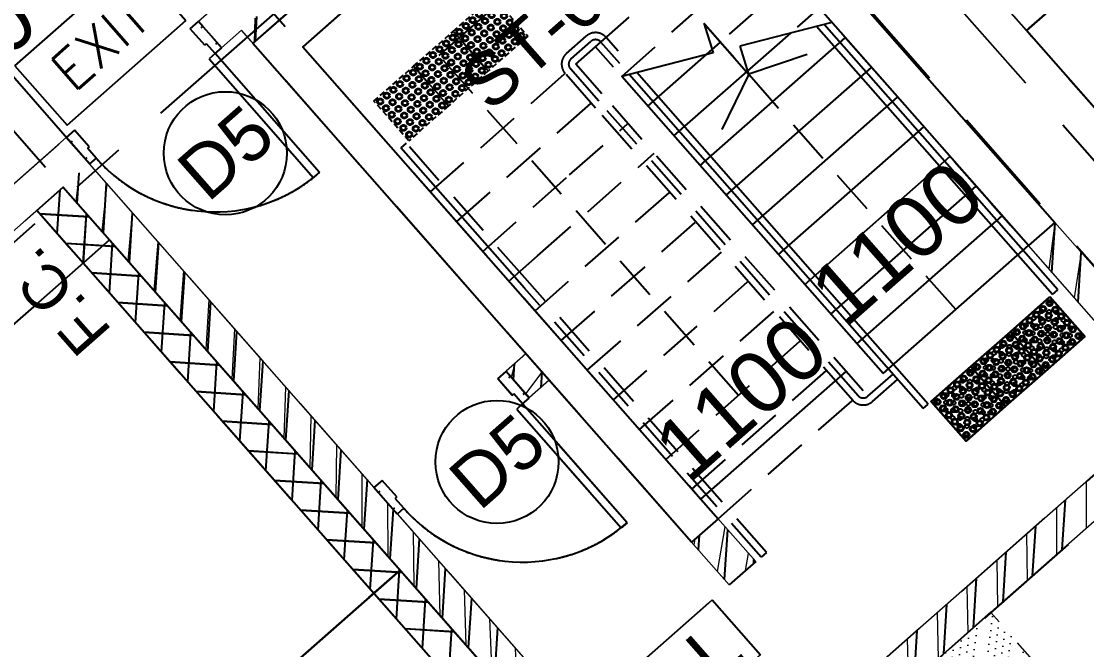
# Model space of a CAD drawing. Header units: millimetres. Extents: x 833946797 to 834440930, y 817746008 to 818399503.
# Drawn here: x 834329343 to 834335400, y 817975097 to 817978670 of the extents above; entities that cross this region are included whole.
import ezdxf
from ezdxf.enums import TextEntityAlignment as Align

# ---------------------------------------------------------------- set-up
doc = ezdxf.new("R2010")
doc.units = ezdxf.units.MM
doc.header["$LTSCALE"] = 100
for name, pattern in [('Grid Line', [22.225, 12.7, -3.175, 3.175, -3.175]), ('Hidden', [9.525, 6.35, -3.175]), ('HIDDEN2', [4.7625, 3.175, -1.5875]), ('HIDDENX2', [19.05, 12.7, -6.35])]:
    doc.linetypes.add(name, pattern=pattern)
for name, color, linetype in [('+C-160', 160, 'Hidden'), ('000-Tactile-l', 8, 'Continuous'), ('A-COLS', 3, 'Continuous'), ('DLN020__', 6, 'Continuous'), ('DLN030_2', 1, 'Continuous'), ('DLN0401_', 7, 'Continuous'), ('DLN0403__Room Name', 7, 'Continuous'), ('DLN060__', 7, 'Continuous'), ('DLN240__', 1, 'Continuous'), ('DLN325__', 7, 'Continuous'), ('DLN580__', 4, 'Continuous'), ('DLN660', 1, 'Continuous'), ('DLN810__', 1, 'Continuous'), ('FITDOOR', 7, 'Continuous')]:
    doc.layers.add(name, color=color, linetype=linetype)
doc.layers.add('000-helpline', color=30, linetype='Continuous', lineweight=30, plot=False)
for name, color, linetype, lineweight in [('A-DOOR', 6, 'Continuous', 9), ('A-WALL', 7, 'Continuous', 9), ('A030_1', 1, 'Continuous', 13)]:
    doc.layers.add(name, color=color, linetype=linetype, lineweight=lineweight)
doc.styles.add('3B50A-DLN-ARC-DWG-1002-P00-LB02$0$Standard', font='swiss.ttf')
doc.styles.add('romans', font='romans.shx')
doc.styles.get("Standard").update_dxf_attribs({"font": 'swiss.ttf'})
doc.styles.add('Swis721tBT', font='swissl.ttf')
doc.dimstyles.new('INTDIM350', dxfattribs={"dimtxt": 350, "dimasz": 200, "dimexe": 100, "dimexo": 150, "dimgap": 100, "dimtad": 1, "dimdec": 0, "dimzin": 9, "dimdsep": 46, "dimtxsty": 'Swis721tBT', "dimblk": 'OPEN30', "dimcen": -125, "dimclrd": 256, "dimclre": 256, "dimclrt": 2, "dimaunit": 1, "dimadec": 1, "dimazin": 0, "dimtfac": 0.444444, "dimtdec": 0, "dimtix": 1, "dimtmove": 2, "dimatfit": 3, "dimldrblk": 'OPEN30', "dimfxl": 0, "dimtolj": 1, "dimlwd": -1, "dimlwe": -1, "dimarcsym": 0})
pattern_1 = [(86.350195828, (-1e-07, 1e-07), (-158.428018635, 10.105711821), [])]

# ---------------------------------------------------------------- blocks, each defined once
blk = doc.blocks.new('DLN_Parking - Parking - 2500 x 5000 _WL_-1233168-Car Park_B2_F')
at = {"layer": 'DLN660'}
for p, q in [((0, 0), (0, 5000)), ((0, 5000), (2500, 5000)), ((2500, 5000), (2500, 0)), ((2500, 0), (0, 0))]:
    blk.add_line(p, q, dxfattribs=at)
blk = doc.blocks.new('DLN_Parking - Parking - 1000 x 2400 _WL_-1733303-Car Park_B2_F')
at = {"layer": 'DLN660'}
for p, q in [((1000, 0), (0, 0)), ((0, 0), (0, -2400)), ((1000, -2400), (1000, 0)), ((0, -2400), (1000, -2400))]:
    blk.add_line(p, q, dxfattribs=at)
blk = doc.blocks.new('DR1CD')
at = {"layer": 'FITDOOR'}
for p, q in [((0, 1), (45, 1)), ((0, 1), (0, 0)), ((45, 0), (45, 1)), ((0, 0), (45, 0))]:
    blk.add_line(p, q, dxfattribs=at)
blk = doc.blocks.new('DR1CM')
at = {"layer": 'FITDOOR', "color": 6}
blk.add_arc((0, 0), 1, 0, 90, dxfattribs=at)
blk = doc.blocks.new('DLN-Single Door - Opening 2 - 950 x2138 _WH_-1922936-Car Park_B2_F')
at = {"layer": 'A-WALL', "lineweight": 25}
for p, q in [((-500, -100), (-500, 100)), ((500, -100), (500, 100))]:
    blk.add_line(p, q, dxfattribs=at)
at = {"layer": 'FITDOOR'}
for p, q in [((-437.5, 100), (-500, 100)), ((-500, 62.5), (-500, 100)), ((-488, 62.5), (-500, 62.5)), ((-437.5, -25), (-437.5, 100)), ((437.5, 100), (500, 100)), ((437.5, -25), (437.5, 100)), ((488, 62.5), (500, 62.5)), ((500, 62.5), (500, 100)), ((-450, -100), (-450, -25)), ((-437.5, -25), (-450, -25)), ((437.5, -25), (450, -25)), ((450, -100), (450, -25)), ((-500, -100), (-500, -62.5)), ((-488, -62.5), (-500, -62.5)), ((-450, -100), (-500, -100)), ((450, -100), (500, -100)), ((488, -62.5), (500, -62.5)), ((500, -100), (500, -62.5))]:
    blk.add_line(p, q, dxfattribs=at)
at = {"layer": 'DLN325__', "extrusion": (0, 0, -1), "yscale": 899.9999999999994, "zscale": -0.9999999999999993, "rotation": 179.9999999980843}
blk.add_blockref('DR1CD', (450, -100), dxfattribs=at)
at = {"layer": 'DLN325__', "extrusion": (0, 0, -1), "xscale": 899.9999999999986, "yscale": 899.9999999999986, "zscale": -899.9999999999986, "rotation": 179.9999999980843}
blk.add_blockref('DR1CM', (450, -100), dxfattribs=at)
blk = doc.blocks.new('DLN-Single Door - Opening 5 -  950 x 2025 _WH_-1665005-Car Park_B2_F')
at = {"layer": 'A-DOOR', "rotation": 359.9999999999991}
blk.add_blockref('DLN-Single Door - Opening 2 - 950 x2138 _WH_-1922936-Car Park_B2_F', (5, 0), dxfattribs=at)
blk = doc.blocks.new('FSEX')
at = {"layer": 'DLN580__'}
for p, q in [((0, 0.5), (0, 0)), ((0, 0.5), (1, 0.5)), ((1, 0.5), (1, 0)), ((0, 0), (1, 0))]:
    blk.add_line(p, q, dxfattribs=at)
at = {"layer": 'DLN580__', "style": 'romans'}
blk.add_text('EXIT', height=0.25, dxfattribs=at).set_placement((0.5, 0.25), align=Align.MIDDLE)
blk = doc.blocks.new('*D116')
at = {"layer": 'Defpoints', "color": 0}
for p in [(834334031.9, 817976679.9), (834334129.8, 817976568.6), (834333304.3, 817975841.5, 0)]:
    blk.add_point(p, dxfattribs=at)
at = {"layer": 'DLN030_2', "linetype": 'Continuous'}
for p, q in [((834334030.7, 817976681.2), (834333965.8, 817976754.9)), ((834333206.1, 817975953.1), (834334031.9, 817976679.9)), ((834333205.2, 817975954.1), (834333140, 817976028.2))]:
    blk.add_line(p, q, dxfattribs=at)
at = {"layer": 'DLN030_2', "color": 2, "insert": (834333434.1, 817976526.6), "char_height": 350, "attachment_point": 5, "rotation": 41.3502, "style": 'Swis721tBT'}
blk.add_mtext('\\A1;1100', dxfattribs=at)
blk = doc.blocks.new('_Open30')
at = {"color": 0, "linetype": 'ByBlock', "lineweight": -2}
for p, q in [((-1, 0.268), (0, 0)), ((0, 0), (-1, -0.268)), ((0, 0), (-1, 0))]:
    blk.add_line(p, q, dxfattribs=at)
blk = doc.blocks.new('*D117')
at = {"layer": 'Defpoints', "color": 0}
for p in [(834334920.2, 817977563.8), (834335068.7, 817977395), (834334242.7, 817976667.9)]:
    blk.add_point(p, dxfattribs=at)
at = {"layer": 'DLN030_2', "linetype": 'Continuous'}
for p, q in [((834334969.6, 817977507.6), (834334854.1, 817977638.9)), ((834334094.1, 817976836.8), (834334920.2, 817977563.8)), ((834334143.6, 817976780.5), (834334028, 817976911.9))]:
    blk.add_line(p, q, dxfattribs=at)
at = {"layer": 'DLN030_2', "color": 2, "insert": (834334322.2, 817977410.4), "char_height": 350, "attachment_point": 5, "rotation": 41.3502, "style": 'Swis721tBT'}
blk.add_mtext('\\A1;1100', dxfattribs=at)
blk = doc.blocks.new('hazard warning tactile')
at = {"layer": '000-helpline', "ltscale": 0.015}
blk.add_lwpolyline([(0, 0), (225.2, 198.2), (423.4, -27), (198.2, -225.2)], close=True, dxfattribs=at)
at = {"layer": '000-Tactile-l', "ltscale": 0.015}
for centre, radius in [((185.4, 129.9), 17.5), ((185.4, 129.9), 12.5), ((223, 162.9), 17.5), ((223, 162.9), 12.5), ((256, 125.4), 17.5), ((256, 125.4), 12.5), ((110.4, 63.8), 17.5), ((110.4, 63.8), 12.5), ((147.9, 96.8), 17.5), ((147.9, 96.8), 12.5), ((180.9, 59.3), 17.5), ((180.9, 59.3), 12.5), ((218.5, 92.3), 17.5), ((218.5, 92.3), 12.5), ((251.5, 54.8), 17.5), ((251.5, 54.8), 12.5), ((289, 87.8), 17.5), ((289, 87.8), 12.5), ((322.1, 50.3), 17.5), ((322.1, 50.3), 12.5), ((35.3, -2.3), 17.5), ((35.3, -2.3), 12.5), ((72.8, 30.8), 17.5), ((72.8, 30.8), 12.5), ((105.9, -6.8), 17.5), ((105.9, -6.8), 12.5), ((143.4, 26.3), 17.5), ((143.4, 26.3), 12.5), ((176.4, -11.3), 17.5), ((176.4, -11.3), 12.5), ((214, 21.8), 17.5), ((214, 21.8), 12.5), ((247, -15.8), 17.5), ((284.5, 17.3), 17.5), ((284.5, 17.3), 12.5), ((355.1, 12.8), 17.5), ((355.1, 12.8), 12.5), ((68.3, -39.8), 17.5), ((68.3, -39.8), 12.5), ((101.4, -77.3), 17.5), ((138.9, -44.3), 17.5), ((138.9, -44.3), 12.5), ((209.5, -48.8), 17.5), ((209.5, -48.8), 12.5), ((247, -15.8), 12.5), ((280, -53.3), 17.5), ((280, -53.3), 12.5), ((317.6, -20.3), 17.5), ((317.6, -20.3), 12.5), ((350.6, -57.8), 17.5), ((350.6, -57.8), 12.5), ((388.1, -24.8), 17.5), ((388.1, -24.8), 12.5), ((101.4, -77.3), 12.5), ((134.4, -114.9), 17.5), ((134.4, -114.9), 12.5), ((171.9, -81.8), 17.5), ((171.9, -81.8), 12.5), ((205, -119.4), 17.5), ((205, -119.4), 12.5), ((242.5, -86.3), 17.5), ((242.5, -86.3), 12.5), ((275.5, -123.9), 17.5), ((275.5, -123.9), 12.5), ((313.1, -90.8), 17.5), ((313.1, -90.8), 12.5), ((167.4, -152.4), 17.5), ((167.4, -152.4), 12.5), ((200.4, -189.9), 17.5), ((200.4, -189.9), 12.5), ((238, -156.9), 17.5), ((238, -156.9), 12.5)]:
    blk.add_circle(centre, radius, dxfattribs=at)
blk = doc.blocks.new('hidden hazard tactile')
at = {"layer": '000-Tactile-l', "linetype": 'HIDDEN2', "ltscale": 0.1}
blk.add_lwpolyline([(300, 0), (0, 0), (0, 300), (300, 300)], close=True, dxfattribs=at)
for centre, radius in [((25, 275), 17.5), ((25, 225), 17.5), ((25, 275), 12.5), ((75, 275), 17.5), ((75, 225), 17.5), ((75, 275), 12.5), ((125, 275), 17.5), ((125, 225), 17.5), ((125, 275), 12.5), ((175, 275), 17.5), ((175, 225), 17.5), ((175, 275), 12.5), ((225, 275), 17.5), ((225, 225), 17.5), ((225, 275), 12.5), ((275, 275), 17.5), ((275, 225), 17.5), ((275, 275), 12.5), ((25, 175), 17.5), ((25, 225), 12.5), ((25, 175), 12.5), ((75, 175), 17.5), ((75, 225), 12.5), ((75, 175), 12.5), ((125, 175), 17.5), ((125, 225), 12.5), ((125, 175), 12.5), ((175, 175), 17.5), ((175, 225), 12.5), ((175, 175), 12.5), ((225, 175), 17.5), ((225, 225), 12.5), ((225, 175), 12.5), ((275, 175), 17.5), ((275, 225), 12.5), ((275, 175), 12.5), ((25, 125), 17.5), ((25, 125), 12.5), ((75, 125), 17.5), ((75, 125), 12.5), ((125, 125), 17.5), ((125, 125), 12.5), ((175, 125), 17.5), ((175, 125), 12.5), ((225, 125), 17.5), ((225, 125), 12.5), ((275, 125), 17.5), ((275, 125), 12.5), ((25, 75), 17.5), ((25, 75), 12.5), ((75, 75), 17.5), ((75, 75), 12.5), ((125, 75), 17.5), ((125, 75), 12.5), ((175, 75), 17.5), ((175, 75), 12.5), ((225, 75), 17.5), ((225, 75), 12.5), ((275, 75), 17.5), ((275, 75), 12.5), ((25, 25), 17.5), ((25, 25), 12.5), ((75, 25), 17.5), ((75, 25), 12.5), ((125, 25), 17.5), ((125, 25), 12.5), ((175, 25), 17.5), ((175, 25), 12.5), ((225, 25), 17.5), ((225, 25), 12.5), ((275, 25), 17.5), ((275, 25), 12.5)]:
    blk.add_circle(centre, radius, dxfattribs=at)
blk = doc.blocks.new('A$C029C5A43')
at = {"layer": '+C-160', "lineweight": 18}
for p, q in [((50571, 46365.7, -0.1), (55071, 46365.7, -0.1)), ((55071, 46365.7, -0.1), (55071, 46165.7, -0.1)), ((56008.5, 46365.7, -0.1), (58771, 46365.7, -0.1)), ((56071, 46165.7, -0.1), (56071, 46365.7, -0.1)), ((50771, 46165.7, 0.1), (54871, 46165.7, -0.1)), ((54871, 46165.7, 0), (54871, 37865.7, -0.1)), ((55071, 46165.7, -0.1), (55071, 46165.7, -0.1)), ((55071, 43715.7, 0), (55071, 46165.7, 0)), ((56071, 46165.7, -0.1), (56221, 46165.7, -0.1)), ((56221, 46165.7, -0.1), (56071, 46165.7, -0.1)), ((56220.4, 43715.7, 0), (56221, 46165.7, 0)), ((55071, 43715.7, 0), (55071, 43515.7, 0)), ((56070.4, 43515.7, 0), (56070.4, 43715.7, 0)), ((56220.4, 43715.7, 0), (56070.4, 43715.7, 0)), ((55071, 37665.7, -0.1), (55071, 43515.7, 0)), ((56220.4, 43515.7, 0), (56070.4, 43515.7, 0)), ((56220.4, 41966.1, 0.1), (56220.4, 42292.8, 0)), ((56420.5, 41966, 0.1), (56420.5, 42292.8, 0)), ((58771.5, 41065.7), (58771.5, 42290.3)), ((58971.4, 42290.3), (58971, 39565.7, -0.1))]:
    blk.add_line(p, q, dxfattribs=at)
at = {"layer": '+C-160', "lineweight": 25}
for p, q in [((55070.8, 46165.7, -0.1), (55071, 46365.7, -0.1)), ((56070.8, 46164.8, -0.1), (56071, 46364.8, -0.1)), ((55068.4, 43515.7, 0), (55068.6, 43715.7, 0)), ((56068.4, 43514.8, 0), (56068.6, 43714.8, 0))]:
    blk.add_line(p, q, dxfattribs=at)
at = {"layer": '+C-160'}
for p, q in [((55070.9, 46328.2, -0.1), (55071, 46365.7, -0.1)), ((55133.5, 46365.6, -0.1), (55071, 46365.7, -0.1)), ((55133.4, 46240.6, -0.1), (55133.5, 46365.6, -0.1)), ((56008.4, 46239.9, -0.1), (56008.5, 46364.9, -0.1)), ((56008.5, 46364.9, -0.1), (56071, 46364.8, -0.1)), ((56070.9, 46327.3, -0.1), (56071, 46364.8, -0.1)), ((55082.9, 46328.2, -0.1), (55070.9, 46328.2, -0.1)), ((56058.9, 46327.3, -0.1), (56070.9, 46327.3, -0.1)), ((55120.8, 46165.7, -0.1), (55120.9, 46240.7, -0.1)), ((55133.4, 46240.6, -0.1), (55120.9, 46240.7, -0.1)), ((56008.4, 46239.9, -0.1), (56020.9, 46239.9, -0.1)), ((56020.8, 46164.9, -0.1), (56020.9, 46239.9, -0.1)), ((54671, 45989.4), (54847.2, 46165.7)), ((54671, 46165.3), (54871, 46165.7)), ((54671.1, 38265.7), (54671, 46165.3)), ((54871, 46165), (54870.3, 46165.7)), ((54871, 46165.7), (54871, 38265.7)), ((54871, 46044.5), (54991.7, 46165.3)), ((55082.8, 46203.2, -0.1), (55070.8, 46203.2, -0.1)), ((55070.8, 46165.7, -0.1), (55070.8, 46203.2, -0.1)), ((55120.8, 46165.7, -0.1), (55070.8, 46165.7, -0.1)), ((55975.8, 46164.9, -0.1), (55975, 45264.9, -0.1)), ((56020.8, 46164.9, -0.1), (55975.8, 46164.9, -0.1)), ((56020, 45264.9, -0.1), (56020.8, 46164.9, -0.1)), ((56020.8, 46164.9, -0.1), (56070.8, 46164.8, -0.1)), ((56058.8, 46202.3, -0.1), (56070.8, 46202.3, -0.1)), ((56070.8, 46164.8, -0.1), (56070.8, 46202.3, -0.1)), ((56238.8, 46065.3), (56338.8, 46165.3)), ((54871, 45940.5), (54671, 46140.5)), ((56220.4, 46065.3, 0), (58771, 46065.7, 0)), ((56220.4, 42290.3, 0), (56220.4, 46065.3, 0)), ((54871, 45820), (55071, 46020)), ((54671, 45764.9), (54871, 45964.9)), ((54871, 45716), (54671, 45916)), ((56421, 45865.3, 0), (56420.5, 42290.3, 0)), ((58771, 45865.7, 0), (56421, 45865.3, 0)), ((58771.4, 42290.3), (58771, 45865.7)), ((58971.2, 45865.3), (58970.7, 42290.3)), ((49871, 45765.7), (54871, 45765.7)), ((54671, 45540.4), (54871, 45740.4)), ((54871, 45595.5), (55071, 45795.5)), ((54871, 45765.7), (54871, 43265.7)), ((54871, 45491.5), (54671, 45691.5)), ((54871, 45371), (55071, 45571)), ((54671, 45315.9), (54871, 45515.9)), ((54871, 45267), (54671, 45467)), ((54871, 45146.5), (55071, 45346.5)), ((54671, 45091.4), (54871, 45291.4)), ((56020, 45264.9, -0.1), (55975, 45264.9, -0.1)), ((54871, 45042.5), (54671, 45242.5)), ((54871, 44922), (55071, 45122)), ((54671, 44866.9), (54871, 45066.9)), ((54871, 44818), (54671, 45017.9)), ((54871, 44697.5), (55071, 44897.5)), ((54671, 44642.4), (54871, 44842.4)), ((54871, 44593.5), (54671, 44793.4)), ((54871, 44473), (55071, 44673)), ((54671, 44417.9), (54871, 44617.8)), ((54871, 44369), (54671, 44568.9)), ((54871, 44248.5), (55071, 44448.5)), ((54671, 44193.4), (54871, 44393.3)), ((54871, 44144.4), (54671, 44344.4)), ((54871, 44024), (55071, 44224)), ((54671, 43968.9), (54871, 44168.8)), ((59570.9, 43215.3), (59570.9, 44215.3)), ((54871, 43919.9), (54671, 44119.9)), ((54871, 43799.5), (55071, 43999.5)), ((54671, 43744.4), (54871, 43944.3)), ((54871, 43695.4), (54671, 43895.4)), ((54871, 43574.9), (55071, 43774.9)), ((54671, 43519.9), (54871, 43719.8)), ((55068.6, 43678.2, 0), (55068.6, 43715.7, 0)), ((55131.1, 43715.6, 0), (55068.6, 43715.7, 0)), ((55080.6, 43678.2, 0), (55068.6, 43678.2, 0)), ((55131, 43590.6, 0), (55131.1, 43715.6, 0)), ((56006, 43589.9, 0), (56006.1, 43714.9, 0)), ((56006.1, 43714.9, 0), (56068.6, 43714.8, 0)), ((56056.6, 43677.3, 0), (56068.6, 43677.3, 0)), ((56068.6, 43677.3, 0), (56068.6, 43714.8, 0)), ((56070.4, 43651.8), (56133.8, 43715.3)), ((54871, 43470.9), (54671, 43670.9)), ((55118.4, 43515.7, 0), (55118.5, 43590.7, 0)), ((55131, 43590.6, 0), (55118.5, 43590.7, 0)), ((56006, 43589.9, 0), (56018.5, 43589.9, 0)), ((56018.4, 43514.9, 0), (56018.5, 43589.9, 0)), ((56158.4, 43515.3), (56220.4, 43577.3)), ((54671, 43295.4), (54871, 43495.3)), ((54871, 43350.4), (55071, 43550.4)), ((55068.4, 43515.7, 0), (55068.5, 43553.2, 0)), ((55118.4, 43515.7, 0), (55068.4, 43515.7, 0)), ((55080.5, 43553.2, 0), (55068.5, 43553.2, 0)), ((55973.4, 43514.9, 0), (55972.6, 42614.9, 0)), ((56018.4, 43514.9, 0), (55973.4, 43514.9, 0)), ((56017.6, 42614.9, 0), (56018.4, 43514.9, 0)), ((56018.4, 43514.9, 0), (56068.4, 43514.8, 0)), ((56056.5, 43552.3, 0), (56068.5, 43552.3, 0)), ((56068.4, 43514.8, 0), (56068.5, 43552.3, 0)), ((54871, 43246.4), (54671, 43446.4)), ((54871, 43125.9), (55071, 43325.9)), ((49871, 43265.7), (54871, 43265.7)), ((54871, 43265.7), (49871, 43265.7)), ((54671, 43070.9), (54871, 43270.8)), ((54871, 43265.7), (54871, 40765.7)), ((54871, 43021.9), (54671, 43221.9)), ((61970.9, 43215.3), (59570.9, 43215.3)), ((59570.9, 42215.3), (59570.9, 43215.3)), ((59570.9, 43215.3), (61970.9, 43215.3)), ((54871, 42901.4), (55071, 43101.4)), ((54671, 42846.4), (54871, 43046.3)), ((54871, 42797.4), (54671, 42997.3)), ((54871, 42676.9), (55071, 42876.9)), ((54671, 42621.9), (54871, 42821.8)), ((54871, 42452.4), (55071, 42652.4)), ((56017.6, 42614.9, 0), (55972.6, 42614.9, 0)), ((58771.4, 42440.4), (58771.4, 42615.3)), ((56420.5, 42439.9), (56420.5, 42538.6)), ((56420.5, 42290.3, 0), (56220.4, 42290.3, 0)), ((56420.5, 42290.3, 0), (56220.4, 42290.3, 0)), ((56220.4, 42230.3), (56280, 42289.9)), ((58970.7, 42290.3), (58771.4, 42290.3)), ((58771.5, 42087.4), (58971.4, 42287.3)), ((56220.4, 42005.8), (56420.5, 42205.9)), ((58771.5, 41862.9), (58971.4, 42062.7)), ((56404.8, 41965.7), (56420.5, 41981.4)), ((57770.8, 41690.3), (57770.8, 41990.3)), ((57770.8, 41990.3), (58070.8, 41990.3)), ((58070.8, 41690.3), (58070.8, 41990.3)), ((58070.8, 41990.3), (58370.8, 41990.3)), ((58070.8, 41990.3), (58070.8, 41690.3)), ((58370.8, 41990.3), (58370.8, 41690.3)), ((58370.8, 41690.3), (58370.8, 41990.3)), ((58370.8, 41990.3), (58670.8, 41990.3)), ((58670.8, 41990.3), (58670.8, 41690.3)), ((55430.4, 41966.1), (56090.4, 41966.1)), ((56090.4, 41966.1), (56090.4, 41550.1)), ((56420.4, 41966.1, 0.1), (56220.4, 41966.1, 0.1)), ((58070.8, 41690.3), (57770.8, 41690.3)), ((58370.8, 41690.3), (58070.8, 41690.3)), ((58670.8, 41690.3), (58370.8, 41690.3)), ((58771.5, 41065.7), (56221, 41065.7)), ((56651.4, 40865.3), (56851.4, 41065.3)), ((56875.9, 40865.3), (57075.9, 41065.3)), ((57100.5, 40865.3), (57300.5, 41065.3)), ((57325, 40865.3), (57525, 41065.3)), ((57549.5, 40865.3), (57749.5, 41065.3)), ((57774, 40865.3), (57974, 41065.3)), ((58771.5, 40865.7), (56421, 40865.7, -0.1)), ((57071.7, 40865.6, 0), (57071.7, 40865.6, 0)), ((57183.7, 40858.5, 0), (57183.7, 40858.5, 0))]:
    blk.add_line(p, q, dxfattribs=at)
at = {"layer": '+C-160', "linetype": 'Hidden', "ltscale": 0.5}
blk.add_line((57233.9, 40865.7), (56421, 40865.7), dxfattribs=at)
at = {"layer": '+C-160'}
for centre in [(57800.8, 41960.3), (57830.8, 41930.3), (57860.8, 41960.3), (57890.8, 41930.3), (57920.8, 41960.3), (57950.8, 41930.3), (57980.8, 41960.3), (58010.8, 41930.3), (58040.8, 41960.3), (58100.8, 41960.3), (58130.8, 41930.3), (58160.8, 41960.3), (58190.8, 41930.3), (58220.8, 41960.3), (58250.8, 41930.3), (58280.8, 41960.3), (58310.8, 41930.3), (58340.8, 41960.3), (58400.8, 41960.3), (58430.8, 41930.3), (58460.8, 41960.3), (58490.8, 41930.3), (58520.8, 41960.3), (58550.8, 41930.3), (58580.8, 41960.3), (58610.8, 41930.3), (58640.8, 41960.3), (57800.8, 41900.3), (57830.8, 41870.3), (57860.8, 41900.3), (57890.8, 41870.3), (57920.8, 41900.3), (57950.8, 41870.3), (57980.8, 41900.3), (58010.8, 41870.3), (58040.8, 41900.3), (58100.8, 41900.3), (58130.8, 41870.3), (58160.8, 41900.3), (58190.8, 41870.3), (58220.8, 41900.3), (58250.8, 41870.3), (58280.8, 41900.3), (58310.8, 41870.3), (58340.8, 41900.3), (58400.8, 41900.3), (58430.8, 41870.3), (58460.8, 41900.3), (58490.8, 41870.3), (58520.8, 41900.3), (58550.8, 41870.3), (58580.8, 41900.3), (58610.8, 41870.3), (58640.8, 41900.3), (57800.8, 41840.3), (57830.8, 41810.3), (57860.8, 41840.3), (57890.8, 41810.3), (57920.8, 41840.3), (57950.8, 41810.3), (57980.8, 41840.3), (58010.8, 41810.3), (58040.8, 41840.3), (58100.8, 41840.3), (58130.8, 41810.3), (58160.8, 41840.3), (58190.8, 41810.3), (58220.8, 41840.3), (58250.8, 41810.3), (58280.8, 41840.3), (58310.8, 41810.3), (58340.8, 41840.3), (58400.8, 41840.3), (58430.8, 41810.3), (58460.8, 41840.3), (58490.8, 41810.3), (58520.8, 41840.3), (58550.8, 41810.3), (58580.8, 41840.3), (58610.8, 41810.3), (58640.8, 41840.3), (57800.8, 41780.3), (57830.8, 41750.3), (57860.8, 41780.3), (57890.8, 41750.3), (57920.8, 41780.3), (57950.8, 41750.3), (57980.8, 41780.3), (58010.8, 41750.3), (58040.8, 41780.3), (58100.8, 41780.3), (58130.8, 41750.3), (58160.8, 41780.3), (58190.8, 41750.3), (58220.8, 41780.3), (58250.8, 41750.3), (58280.8, 41780.3), (58310.8, 41750.3), (58340.8, 41780.3), (58400.8, 41780.3), (58430.8, 41750.3), (58460.8, 41780.3), (58490.8, 41750.3), (58520.8, 41780.3), (58550.8, 41750.3), (58580.8, 41780.3), (58610.8, 41750.3), (58640.8, 41780.3), (57800.8, 41720.3), (57860.8, 41720.3), (57920.8, 41720.3), (57980.8, 41720.3), (58040.8, 41720.3), (58100.8, 41720.3), (58160.8, 41720.3), (58220.8, 41720.3), (58280.8, 41720.3), (58340.8, 41720.3), (58400.8, 41720.3), (58460.8, 41720.3), (58520.8, 41720.3), (58580.8, 41720.3), (58640.8, 41720.3)]:
    blk.add_circle(centre, 11, dxfattribs=at)
for centre in [(56020.8, 46164.9, -0.1), (56018.4, 43514.9, 0)]:
    blk.add_arc(centre, 900, 179.94926, 269.94925, dxfattribs=at)
blk = doc.blocks.new('*D145')
at = {"layer": 'Defpoints', "color": 0}
for p in [(834328809.1, 817978602.7), (834329580, 817977726.8), (834326220.4, 817975036.6, -0.1)]:
    blk.add_point(p, dxfattribs=at)
at = {"layer": 'DLN030_2', "linetype": 'Continuous'}
for p, q in [((834329480.9, 817977839.4), (834328743, 817978677.8)), ((834325731.8, 817975894.5), (834328659, 817978470.6)), ((834326121.3, 817975149.2), (834325515.6, 817975837.4))]:
    blk.add_line(p, q, dxfattribs=at)
at = {"layer": 'DLN030_2', "xscale": 200, "yscale": 200, "zscale": 200}
for p, rotation in [((834328809.1, 817978602.7), 41.35019583601527), ((834325581.7, 817975762.4), 221.3501958360152)]:
    blk.add_blockref('_Open30', p, dxfattribs=dict(at, rotation=rotation))
at = {"layer": 'DLN030_2', "color": 2, "insert": (834327010.5, 817977392.6), "char_height": 350, "attachment_point": 5, "rotation": 41.3502, "style": 'Swis721tBT'}
blk.add_mtext('\\A1;4299', dxfattribs=at)
blk = doc.blocks.new('*D146')
at = {"layer": 'Defpoints', "color": 0}
for p in [(834328959.8, 817978735.3), (834329730.6, 817977859.4, -0.1), (834329580, 817977726.8)]:
    blk.add_point(p, dxfattribs=at)
at = {"layer": 'DLN030_2', "linetype": 'Continuous'}
for p, q in [((834329631.5, 817977972), (834328893.7, 817978810.4)), ((834328809.1, 817978602.7), (834328959.8, 817978735.3)), ((834329480.9, 817977839.4), (834328743, 817978677.8))]:
    blk.add_line(p, q, dxfattribs=at)
at = {"layer": 'DLN030_2', "color": 2, "insert": (834329041.2, 817978491), "char_height": 350, "attachment_point": 5, "rotation": 41.3502, "style": 'Swis721tBT'}
blk.add_mtext('\\A1;200', dxfattribs=at)
blk = doc.blocks.new('*D147')
at = {"layer": 'Defpoints', "color": 0}
for p in [(834329823.1, 817979495.1), (834330593.9, 817978619.2, -0.1), (834329730.6, 817977859.4, -0.1)]:
    blk.add_point(p, dxfattribs=at)
at = {"layer": 'DLN030_2', "linetype": 'Continuous'}
for p, q in [((834330494.8, 817978731.8), (834329757, 817979570.1)), ((834328959.8, 817978735.3), (834329823.1, 817979495.1)), ((834329631.5, 817977972), (834328893.7, 817978810.4))]:
    blk.add_line(p, q, dxfattribs=at)
at = {"layer": 'DLN030_2', "color": 2, "insert": (834329206.5, 817979325.3), "char_height": 350, "attachment_point": 5, "rotation": 41.3502, "style": 'Swis721tBT'}
blk.add_mtext('\\A1;1150', dxfattribs=at)
blk = doc.blocks.new('*D148')
at = {"layer": 'Defpoints', "color": 0}
for p in [(834329973.2, 817979627.2), (834330593.9, 817978619.2, -0.1), (834330942.5, 817978525.8, 0)]:
    blk.add_point(p, dxfattribs=at)
at = {"layer": 'DLN030_2', "linetype": 'Continuous'}
for p, q in [((834330843.4, 817978638.4), (834329907.1, 817979702.3)), ((834329823.1, 817979495.1), (834329973.2, 817979627.2)), ((834330494.8, 817978731.8), (834329757, 817979570.1))]:
    blk.add_line(p, q, dxfattribs=at)
at = {"layer": 'DLN030_2', "color": 2, "insert": (834330055.2, 817979375.1), "char_height": 350, "attachment_point": 5, "rotation": 41.3502, "style": 'Swis721tBT'}
blk.add_mtext('\\A1;200', dxfattribs=at)
blk = doc.blocks.new('*D149')
at = {"layer": 'Defpoints', "color": 0}
for p in [(834331896.9, 817981320.2), (834332866.2, 817980218.8), (834330942.5, 817978525.8, 0)]:
    blk.add_point(p, dxfattribs=at)
at = {"layer": 'DLN030_2', "linetype": 'Continuous'}
for p, q in [((834332767.1, 817980331.4), (834331830.8, 817981395.3)), ((834330123.3, 817979759.3), (834331746.7, 817981188.1)), ((834330843.4, 817978638.4), (834329907.1, 817979702.3))]:
    blk.add_line(p, q, dxfattribs=at)
at = {"layer": 'DLN030_2', "xscale": 200, "yscale": 200, "zscale": 200}
for p, rotation in [((834331896.9, 817981320.2), 41.35019583601527), ((834329973.2, 817979627.2), 221.3501958360152)]:
    blk.add_blockref('_Open30', p, dxfattribs=dict(at, rotation=rotation))
at = {"layer": 'DLN030_2', "color": 2, "insert": (834330750.1, 817980683.8), "char_height": 350, "attachment_point": 5, "rotation": 41.3502, "style": 'Swis721tBT'}
blk.add_mtext('\\A1;2563', dxfattribs=at)

msp = doc.modelspace()

# ---------------------------------------------------------------- hatches: boundary and pattern name
at = {"layer": 'A-WALL'}
h = msp.add_hatch(dxfattribs=at)
h.set_pattern_fill('ANSI31', scale=50)
h.set_pattern_definition(pattern_1)
edge = h.paths.add_edge_path()
edge.add_line((834373398.9, 817975260.5), (834373587.8, 817975426.8))
edge.add_line((834373587.8, 817975426.8), (834373233.3, 817980498))
edge.add_line((834373233.3, 817980498), (834338943.8, 818019460))
edge.add_arc((834332615.6, 818013879.7), 8437.1, 41.40656, 102.76311)
edge.add_line((834330751.7, 818022108.4), (834321993.3, 818032060.3))
edge.add_line((834321993.3, 818032060.3), (834277327.5, 817992751.1))
edge.add_line((834277327.5, 817992751.1), (834277459.6, 817992600.9))
edge.add_line((834277459.6, 817992600.9), (834321975.3, 818031778))
edge.add_line((834321975.3, 818031778), (834330680.7, 818021886.4))
edge.add_arc((834332615.6, 818013879.7), 8237.1, 41.40793, 103.58613, ccw=False)
edge.add_line((834338793.6, 818019327.9), (834373038.5, 817980416.6))
edge.add_line((834373038.5, 817980416.6), (834373398.9, 817975260.5))
h = msp.add_hatch(dxfattribs=at)
h.set_pattern_fill('ANSI31', scale=50)
h.set_pattern_definition(pattern_1)
h.paths.add_polyline_path([(834330660.3, 817978543.8), (834330810, 817978675.5), (834330743.9, 817978750.6), (834330594.2, 817978618.9)])
h = msp.add_hatch(dxfattribs=at)
h.set_pattern_fill('ANSI31', scale=50)
h.set_pattern_definition(pattern_1)
h.paths.add_polyline_path([(834332869.2, 817969298.1), (834333957.7, 817970256.1), (834334023.8, 817970181), (834334173.9, 817970313.1), (834334107.9, 817970388.2), (834335346.5, 817971478.3), (834329730.9, 817977859.1), (834329580.8, 817977727), (834335064.2, 817971496.3), (834332737.1, 817969448.2)])
h = msp.add_hatch(dxfattribs=at)
h.set_pattern_fill('ANSI31', scale=50)
h.set_pattern_definition(pattern_1)
h.paths.add_polyline_path([(834336209.8, 817972238), (834337073.1, 817972997.8), (834337139.2, 817972922.7), (834337289.3, 817973054.9), (834337091.1, 817973280.1), (834336227.8, 817972520.3), (834334245.8, 817974772.4), (834336010.4, 817976325.3), (834337001.4, 817975199.3), (834337751.6, 817975859.6), (834337817.7, 817975784.5), (834337967.8, 817975916.6), (834337769.6, 817976141.8), (834337018.9, 817975481.2), (834335219.3, 817977526.8), (834335069.2, 817977394.7), (834335878.2, 817976475.4), (834333963.6, 817974790.4)])
h = msp.add_hatch(dxfattribs=at)
h.set_pattern_fill('ANSI31', scale=50)
h.set_pattern_definition(pattern_1)
h.paths.add_polyline_path([(834332231.9, 817976530.1), (834332344.5, 817976629.2), (834332212.4, 817976779.3), (834332099.8, 817976680.2)])
h = msp.add_hatch(dxfattribs=at)
h.set_pattern_fill('ANSI31', scale=50)
h.set_pattern_definition(pattern_1)
h.paths.add_polyline_path([(834333368.3, 817975465.9), (834333518.5, 817975598.1), (834333304.3, 817975841.5), (834333154.1, 817975709.3)])
at = {"layer": 'A030_1'}
h = msp.add_hatch(dxfattribs=at)
h.set_pattern_fill('DOTS', color=8, scale=25, angle=41.3502)
h.set_pattern_definition([(82.700391656, (1453154.08, 238293.165), (-36.8445413802, 24.7255301419), [0, -39.6875])])
h.paths.add_polyline_path([(834334855.8, 817975309.7), (834334245.6, 817974772.7), (834335236.5, 817973646.6), (834335846.8, 817974183.7)])
h.paths.add_polyline_path([(834334863, 817974485.3), (834334752.2, 817974577.9, 2.320059), (834334678.6, 817974562.3), (834334950.1, 817974335.5), (834335135.3, 817974498.5), (834335406.7, 817974407), (834335451.6, 817974540), (834335402.6, 817974556.5), (834335374.2, 817974472.5), (834335115.5, 817974559.8), (834334949.1, 817974413.4), (834334908.9, 817974446.9), (834335024.1, 817974548.3), (834334985.1, 817974592.7)], flags=16)
h.paths.add_polyline_path([(834334870.4, 817974358.9), (834334833.2, 817974390, 1.527454), (834335238.1, 817974424.9), (834335162.5, 817974450.4, -1.744792)], flags=16)
at = {"layer": 'DLN060__'}
h = msp.add_hatch(dxfattribs=at)
h.set_pattern_fill('EARTH', color=251, scale=150, angle=45)
h.set_pattern_definition([(86.35019583, (1453154.1, 238293.2), (-889.9338409, 1011.2023827), [952.5, -952.5]), (86.35019583, (1452797.6, 238315.9), (-889.9338409, 1011.2023827), [952.5, -952.5]), (86.35019583, (1452441.2, 238338.6), (-889.9338409, 1011.2023827), [952.5, -952.5]), (176.35019583, (1452329.9, 238465), (-1011.2023827, -889.9338409), [952.5, -952.5]), (176.35019583, (1452352.65, 238821.5), (-1011.2023827, -889.9338409), [952.5, -952.5]), (176.35019583, (1452375.4, 239178), (-1011.2023827, -889.9338409), [952.5, -952.5])])
edge = h.paths.add_edge_path()
edge.add_line((834303001.7, 817954269.4), (834304578.4, 817955656.4))
edge.add_line((834304578.4, 817955656.4), (834331037.8, 817925591.5))
edge.add_line((834331037.8, 817925591.5), (834375206.5, 817964463.2))
edge.add_line((834375206.5, 817964463.2), (834374060.9, 817980844.8))
edge.add_line((834374060.9, 817980844.8), (834339581.5, 818020021.9))
edge.add_arc((834332615.9, 818013881.7), 9285.6, 41.39677, 99.60462)
edge.add_line((834331066.6, 818023037.1), (834322069.8, 818033259.9))
edge.add_line((834322069.8, 818033259.9), (834273725.6, 817990713.5))
edge.add_line((834273725.6, 817990713.5), (834304578.4, 817955656.4))
edge.add_line((834304578.4, 817955656.4), (834303001.7, 817954269.4))
edge.add_line((834303001.7, 817954269.4), (834270761.5, 817990902.8))
edge.add_line((834270761.5, 817990902.8), (834322258.6, 818036224.1))
edge.add_line((834322258.6, 818036224.1), (834331970.3, 818025189))
edge.add_arc((834332622.3, 818013717.3), 11490.2, 42.02614, 93.25305, ccw=False)
edge.add_line((834341157.7, 818021409.6), (834375550.8, 817982329.9))
edge.add_line((834375550.8, 817982329.9), (834377279, 817963489.7))
edge.add_line((834377279, 817963489.7), (834330848.8, 817922627.7))
edge.add_line((834330848.8, 817922627.7), (834303001.7, 817954269.4))
at = {"layer": 'DLN810__'}
h = msp.add_hatch(dxfattribs=at)
h.set_pattern_fill('ANSI37', color=256, scale=50)
h.set_pattern_definition([(86.3502, (834319897.64, 817945893.62), (-158.428, 10.1057), []), (176.3502, (834319897.64, 817945893.62), (-10.1057, -158.428), [])])
h.paths.add_polyline_path([(834329430.6, 817977594.8), (834329580.5, 817977727.3), (834334799.7, 817971796.9), (834334649.7, 817971664.8)])

# ---------------------------------------------------------------- linework, layer by layer
at = {"layer": 'A-COLS', "elevation": 0}
msp.add_lwpolyline([(834333304.1, 817975841.8), (834333153.8, 817975709.6), (834330659.8, 817978543.4), (834332574.2, 817980228.8), (834332706.4, 817980078.6), (834330942.5, 817978525.8), (834333304.1, 817975841.8), (834333153.8, 817975709.6)], dxfattribs=at)
at = {"layer": 'A-COLS'}
msp.add_lwpolyline([(834332706.4, 817980078.6), (834332856.9, 817980210.6), (834335218.4, 817977526.6), (834335068.8, 817977394.9)], close=True, dxfattribs=at)
at = {"layer": 'A-WALL', "lineweight": 18}
for p, q in [((834330302.3, 817978628.9, -0.1), (834332376, 817980454, -0.1)), ((834330481.3, 817978520.1, -0.1), (834330349.2, 817978670.2, -0.1)), ((834330481.3, 817978520.1, -0.1), (834330593.9, 817978619.2, -0.1)), ((834330593.9, 817978619.2, -0.1), (834330481.3, 817978520.1, -0.1)), ((834332212.1, 817976779.6, 0), (834330593.9, 817978619.2, 0)), ((834326220.4, 817975036.6, -0.1), (834329598.5, 817978009.5, -0.1)), ((834329598.5, 817978009.5, -0.1), (834329730.6, 817977859.4, -0.1)), ((834331349.3, 817976020.2, 0), (834329730.6, 817977859.4, 0)), ((834326502.7, 817975018.6, 0.1), (834329580.5, 817977727.3, -0.1)), ((834329580.5, 817977727.3, 0), (834335064, 817971496.6, -0.1)), ((834335219, 817977527.1), (834337018.7, 817975481.5, -0.1)), ((834335878, 817976475.7), (834335068.9, 817977395)), ((834332212.1, 817976779.6, 0), (834332099.5, 817976680.5, 0)), ((834332231.6, 817976530.4, 0), (834332099.5, 817976680.5, 0)), ((834332344.2, 817976629.5, 0), (834332231.6, 817976530.4, 0)), ((834331349.3, 817976020.2, 0), (834331481.4, 817975870.1, 0)), ((834335346.2, 817971478.6, -0.1), (834331481.4, 817975870.1, 0)), ((834333518.3, 817975598.4, 0.1), (834333302.4, 817975843.7, 0)), ((834333368, 817975466.2, 0.1), (834333152.2, 817975711.4, 0))]:
    msp.add_line(p, q, dxfattribs=at)
at = {"layer": 'A-WALL'}
for p, q in [((834335878, 817976475.7), (834333963.3, 817974790.7)), ((834336010.1, 817976325.6), (834334245.6, 817974772.7, -0.1)), ((834333518.2, 817975598.3, 0.1), (834333368, 817975466.2, 0.1))]:
    msp.add_line(p, q, dxfattribs=at)
at = {"layer": 'A-WALL', "color": 4}
msp.add_lwpolyline([(834332775, 817974944.3), (834333270.4, 817975380.3), (834333545.2, 817975068.1), (834333049.8, 817974632)], close=True, dxfattribs=at)
at = {"layer": 'A030_1', "color": 2, "linetype": 'Hidden', "ltscale": 0.5}
msp.add_lwpolyline([(834335236.5, 817973646.6), (834335846.8, 817974183.7), (834334855.8, 817975309.7), (834334245.6, 817974772.7)], close=True, dxfattribs=at)
at = {"layer": 'Defpoints', "color": 6, "linetype": 'Hidden'}
msp.add_lwpolyline([(834357401.4, 817991221.8), (834338859.4, 817974903.5), (834337769.4, 817976142.2), (834337018.6, 817975481.5), (834332866.2, 817980218.8), (834333607.2, 817980871.4), (834333276.9, 817981246.8), (834330458.3, 817978766.2), (834313479.6, 817998058.6), (834315397.4, 817999746.3), (834315595.3, 817999521.4), (834316496.1, 818000314.2), (834316165.8, 818000689.5), (834315490.2, 818000095), (834310403.1, 818005875.3), (834311078.7, 818006469.8), (834310748.4, 818006845.2), (834310298, 818006448.8), (834302832.5, 818014931.5)], dxfattribs=at)
at = {"layer": 'DLN020__', "linetype": 'Grid Line'}
for p, q in [((834360015.9, 817949956), (834292462.8, 818026714.3)), ((834361118.7, 818005416.1), (834291780.8, 817944393.6))]:
    msp.add_line(p, q, dxfattribs=at)
at = {"layer": 'DLN0401_', "color": 0}
for centre in [(834330502.6, 817977920.1), (834330502.6, 817977920.1), (834332047.2, 817976164.9), (834332047.2, 817976164.9)]:
    msp.add_circle(centre, 350, dxfattribs=at)
at = {"layer": 'DLN240__'}
for p, q in [((834331718.4, 817978476), (834332657, 817979302)), ((834333368.7, 817978596.2), (834333730.6, 817978914.8)), ((834333755.3, 817978636.8), (834333879.3, 817978745.8)), ((834333223.1, 817978659.2), (834333276.6, 817978490.3)), ((834333223.1, 817978659.2), (834333478.5, 817978368.4)), ((834333952, 817978663.4), (834333427.5, 817978529)), ((834335206.5, 817977116.4), (834333864.9, 817978641)), ((834335236.5, 817977142.9), (834333908.4, 817978652.2)), ((834332904.9, 817978188), (834333317.7, 817978551.4)), ((834333053.5, 817978019.1), (834333717.2, 817978603.2)), ((834333202.2, 817977850.2), (834334027.9, 817978576.9)), ((834333276.6, 817978490.3), (834332756.3, 817978357)), ((834333427.5, 817978529), (834333478.2, 817978369.3)), ((834334470.7, 817976468.9), (834332799.7, 817978368.1)), ((834334498.5, 817976493.4, 0), (834332842.8, 817978379.2, 0)), ((834333350.8, 817977681.3), (834334176.6, 817978408)), ((834334242.7, 817976667.9), (834332756.2, 817978356.9)), ((834333499.5, 817977512.4), (834334325.2, 817978239.1)), ((834333648.1, 817977343.5), (834334473.9, 817978070.2)), ((834332204.1, 817977152.2), (834331500.8, 817977951.4)), ((834333796.8, 817977174.6), (834334622.5, 817977901.3)), ((834333945.4, 817977005.7), (834334771.2, 817977732.4)), ((834334094.1, 817976836.8), (834334919.8, 817977563.5)), ((834332114.9, 817977193.1), (834332277.1, 817977335.8)), ((834334242.7, 817976667.9), (834335068.8, 817977394.9)), ((834334242.7, 817976667.9), (834335068.8, 817977394.9)), ((834335206.5, 817977116.5), (834335236.5, 817977142.9)), ((834335206.5, 817977116.5), (834335236.5, 817977142.9)), ((834335206.5, 817977116.4), (834335236.5, 817977142.9)), ((834334470.7, 817976468.9), (834334498.6, 817976493.4, 0)), ((834334470.7, 817976468.9), (834334498.6, 817976493.4, 0)), ((834334470.8, 817976469), (834334498.7, 817976493.5, 0)), ((834334470.8, 817976469), (834334498.7, 817976493.5, 0))]:
    msp.add_line(p, q, dxfattribs=at)
at = {"layer": 'DLN240__', "linetype": 'HIDDENX2', "ltscale": 0.2}
for p, q in [((834334655.6, 817977031.3), (834332673.6, 817979283.1, 0.1)), ((834332607.6, 817978525.9), (834333433.3, 817979252.6)), ((834332756.2, 817978356.9), (834333582, 817979083.7)), ((834332441.9, 817978486.6, 0), (834332554.7, 817978585.9, -0.1)), ((834332468.3, 817978456.5, 0), (834332581.2, 817978555.9, 0)), ((834332745.3, 817978429.9), (834332637.6, 817978552.3)), ((834332736.9, 817978499.8, 0), (834332667.6, 817978578.7)), ((834332494.7, 817978426.5), (834332607.5, 817978525.8)), ((834332709.3, 817978410.2), (834332607.6, 817978525.9)), ((834331668.9, 817977699.8), (834332494.7, 817978426.5)), ((834333419.7, 817976543), (834331735, 817978457.1, 0.1)), ((834332643.4, 817978257.6), (834332494.7, 817978426.5)), ((834332607.7, 817978177.1), (834332434.7, 817978373.7)), ((834332626.8, 817978215.9), (834332464.7, 817978400.1)), ((834331817.6, 817977530.9), (834332643.4, 817978257.6)), ((834334129.8, 817976568.6), (834332643.4, 817978257.6)), ((834334100.5, 817976541.4, 0), (834332624.2, 817978218.8)), ((834334072.3, 817976513), (834332607.7, 817978177.1)), ((834332460.2, 817977796.7), (834332792, 817978088.7)), ((834331530.8, 817977977.8), (834331500.8, 817977951.4)), ((834332220.7, 817977193.9), (834331530.8, 817977977.8)), ((834332277.1, 817977335.8), (834332940.7, 817977919.8)), ((834331966.2, 817977362), (834332460.2, 817977796.7)), ((834332263.5, 817977024.2), (834333089.3, 817977750.9)), ((834332412.2, 817976855.2), (834333238, 817977582)), ((834332560.8, 817976686.3), (834333386.6, 817977413.1)), ((834332709.5, 817976517.4), (834333535.2, 817977244.2)), ((834333548.9, 817975624.1, 0.1), (834332201.6, 817977155.1)), ((834333578.9, 817975650.5, 0.1), (834332218.2, 817977196.8)), ((834332858.1, 817976348.5), (834333683.9, 817977075.3)), ((834333006.8, 817976179.6), (834333832.5, 817976906.4)), ((834333155.4, 817976010.7), (834333981.2, 817976737.5)), ((834334156.1, 817976538.4, 0), (834334299, 817976664.1)), ((834334182.5, 817976508.3, 0), (834334325.4, 817976634.1)), ((834333304.1, 817975841.8), (834334129.8, 817976568.6)), ((834333578.9, 817975650.5, 0.1), (834333548.9, 817975624.1, 0.1)), ((834333578.9, 817975650.5, 0.1), (834333548.9, 817975624.1, 0.1))]:
    msp.add_line(p, q, dxfattribs=at)
at = {"layer": 'DLN240__', "color": 3, "elevation": 0}
msp.add_lwpolyline([(834333810, 817978481.3), (834333478.8, 817978368.9), (834333325.2, 817978054.7)], dxfattribs=at)
at = {"layer": 'DLN240__', "color": 1, "linetype": 'HIDDENX2', "ltscale": 0.2}
for centre, radius, start, end in [((834332607.6, 817978525.9, -0.1), 80, 41.34912, 131.3502), ((834332607.6, 817978525.9, -0.1), 40, 41.34912, 131.3502), ((834332494.7, 817978426.5, 0), 80, 131.3502, 221.35019), ((834332494.7, 817978426.5, 0), 40, 131.3502, 221.35019), ((834334129.8, 817976568.6), 80, 221.35019, 311.35003), ((834334129.8, 817976568.6), 40, 221.35019, 311.35003)]:
    msp.add_arc(centre, radius, start, end, dxfattribs=at)
at = {"layer": 'DLN810__'}
msp.add_lwpolyline([(834329430.6, 817977594.8), (834329580.5, 817977727.3), (834334799.7, 817971796.9), (834334649.7, 817971664.8)], close=True, dxfattribs=at)

# ---------------------------------------------------------------- block references
for name, p, rotation in [('A$C029C5A43', (834318889.5, 817906820.3), 41.35019582799567), ('hidden hazard tactile', (834331996.5, 817978387.7), 41.35019582799567), ('hidden hazard tactile', (834331771.3, 817978189.5), 41.35019582799567), ('hidden hazard tactile', (834331546.1, 817977991.3), 41.35019582799567), ('hazard warning tactile', (834335191.5, 817977103.3), 269.9995904962047), ('hazard warning tactile', (834334966.3, 817976905.1), 269.9995904962047), ('hazard warning tactile', (834334741.1, 817976706.9), 269.9995904962047)]:
    msp.add_blockref(name, p, dxfattribs=dict(rotation=rotation))
at = {"layer": 'A-DOOR', "xscale": -1, "rotation": 41.29945101654393}
for p in [(834330043.9, 817978267.7, -0.1), (834331792.9, 817976276.9, 0)]:
    msp.add_blockref('DLN-Single Door - Opening 5 -  950 x 2025 _WH_-1665005-Car Park_B2_F', p, dxfattribs=at)
at = {"layer": 'DLN580__', "xscale": 900.0000000000001, "yscale": 900.0000000000001, "zscale": 900.0000000000001, "rotation": 41.3501958279957}
msp.add_blockref('FSEX', (834329603.3, 817978079.8, -0.1), dxfattribs=at)
at = {"layer": 'DLN660', "xscale": -1, "rotation": 131.350195828786}
for p in [(834334397.2, 817979368.2), (834335057.9, 817978617.5)]:
    msp.add_blockref('DLN_Parking - Parking - 1000 x 2400 _WL_-1733303-Car Park_B2_F', p, dxfattribs=at)
at = {"layer": 'DLN660', "rotation": 311.3501958279961}
for p in [(834326091.3, 817974123.7), (834327743, 817972247)]:
    msp.add_blockref('DLN_Parking - Parking - 2500 x 5000 _WL_-1233168-Car Park_B2_F', p, dxfattribs=at)

# ---------------------------------------------------------------- texts
at = {"layer": 'DLN0401_', "style": 'Swis721tBT'}
for p in [(834330402.4, 817977634.5), (834330402.4, 817977634.5), (834331947, 817975879.3), (834331947, 817975879.3)]:
    msp.add_text('D5', height=300, rotation=41.3502, dxfattribs=at).set_placement(p)
at = {"layer": 'DLN0401_', "color": 4}
msp.add_text('AL', height=300, rotation=41.3502, dxfattribs=at).set_placement((834333082.7, 817974719))
at = {"layer": 'DLN0403__Room Name', "insert": (834332666.6, 817979125.6, 0.1), "char_height": 300, "attachment_point": 3, "rotation": 41.3502}
msp.add_mtext_dynamic_manual_height_columns('ST-02', width=1272.488, gutter_width=1, heights=[0], dxfattribs=at)
at = {"layer": 'DLN810__', "style": '3B50A-DLN-ARC-DWG-1002-P00-LB02$0$Standard'}
msp.add_text('F.C.', height=250, rotation=131.41807, dxfattribs=at).set_placement((834329865.3, 817976910.7))

# ---------------------------------------------------------------- dimensions: what is measured, and where the dimension line sits
at = {"layer": 'DLN030_2'}
for base, p1, p2, picture, middle in [((834331896.9, 817981320.2), (834330942.5, 817978525.8, 0), (834332866.2, 817980218.8), '*D149', (834330750.1, 817980683.8)), ((834329823.1, 817979495.1), (834329730.6, 817977859.4, -0.1), (834330593.9, 817978619.2, -0.1), '*D147', (834329206.5, 817979325.3)), ((834328809.1, 817978602.7), (834326220.4, 817975036.6, -0.1), (834329580, 817977726.8), '*D145', (834327010.5, 817977392.6)), ((834334920.2, 817977563.8), (834334242.7, 817976667.9), (834335068.7, 817977395), '*D117', (834334322.2, 817977410.4)), ((834334031.9, 817976679.9), (834333304.3, 817975841.5, 0), (834334129.8, 817976568.6), '*D116', (834333434.1, 817976526.6))]:
    dim = msp.add_linear_dim(base=base, p1=p1, p2=p2, angle=41.3502, dimstyle='INTDIM350', dxfattribs=at)
    dim.commit()
    dim.dimension.update_dxf_attribs({"geometry": picture, "text_midpoint": middle})
dim = msp.add_linear_dim(base=(834329973.2, 817979627.2), p1=(834330593.9, 817978619.2, -0.1), p2=(834330942.5, 817978525.8, 0), angle=41.3502, dimstyle='INTDIM350', dxfattribs=at)
dim.commit()
dim.dimension.update_dxf_attribs({"geometry": '*D148', "text_midpoint": (834330055.2, 817979375.1), "dimtype": 160})
dim = msp.add_linear_dim(base=(834328959.8, 817978735.3), p1=(834329580, 817977726.8), p2=(834329730.6, 817977859.4, -0.1), angle=41.3502, text='200', dimstyle='INTDIM350', dxfattribs=at)
dim.commit()
dim.dimension.update_dxf_attribs({"geometry": '*D146', "text_midpoint": (834329041.2, 817978491), "dimtype": 160})

doc.saveas('drawing.dxf')
